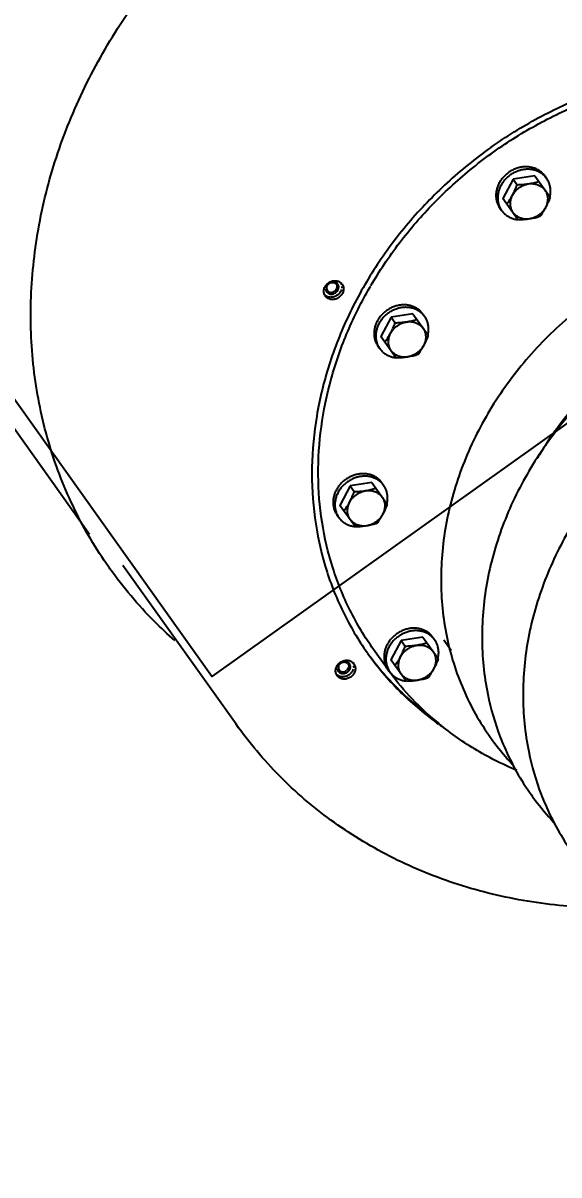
# Model space of a CAD drawing. Header units: feet. Extents: x 2321988 to 2329858, y 6722724 to 6730499.
# Drawn here: x 2326120.826 to 2326121.635, y 6726910.569 to 6726912.306 of the extents above; entities that cross this region are included whole.
import ezdxf

# ---------------------------------------------------------------- set-up
doc = ezdxf.new("R2010")
doc.units = ezdxf.units.FT
doc.header["$MEASUREMENT"] = 0
doc.header["$PDSIZE"] = 5
doc.layers.add('BESS Dimensions', color=3, linetype='Continuous')
doc.layers.add('C-BESS-EQUIPMENT', color=255, linetype='Continuous')
doc.styles.add('TG_DIMS', font='arial.ttf')
doc.dimstyles.new('TG-PROPOSED-ANNO', dxfattribs={"dimtxt": 0.1, "dimasz": 0.1, "dimexe": 0.05, "dimexo": 0.05, "dimgap": 0.02, "dimtad": 0, "dimtih": 1, "dimtoh": 1, "dimdsep": 46, "dimtxsty": 'TG_DIMS', "dimcen": 0, "dimclrd": 256, "dimclre": 256, "dimclrt": 256, "dimaunit": 1, "dimadec": 6, "dimazin": 2, "dimtfac": 1, "dimtofl": 0, "dimtmove": 1, "dimatfit": 3, "dimfxl": 1, "dimtolj": 1, "dimtzin": 0, "dimarcsym": 0})

# ---------------------------------------------------------------- blocks, each defined once
blk = doc.blocks.new('Midpoint Site Plan$0$141KV BREAKER')
at = {"linetype": 'Continuous'}
for p, q in [((-35.628, 39.314), (-31.308, 39.314)), ((-39.961, 39.146), (-36.431, 39.146)), ((-40.748, 36.33), (-40.803, 36.33)), ((-40.699, 36.334), (-40.306, 36.334)), ((-41.117, 36.185), (-40.638, 36.185)), ((-40.461, 35.831), (-40.638, 36.185)), ((-40.638, 35.476), (-40.461, 35.831)), ((-40.461, 35.831), (-40.586, 35.831)), ((-40.638, 35.476), (-41.117, 35.476)), ((-37.936, 35.46), (-37.991, 35.46)), ((-40.748, 35.331), (-40.803, 35.331)), ((-38.305, 35.315), (-37.826, 35.315)), ((-37.649, 34.96), (-37.826, 35.315)), ((-41.131, 35.201), (-40.906, 35.201)), ((-37.826, 34.606), (-37.649, 34.96)), ((-37.649, 34.96), (-37.774, 34.96)), ((-37.826, 34.606), (-38.305, 34.606)), ((-37.936, 34.461), (-37.991, 34.461)), ((-36.246, 32.938), (-35.768, 32.938)), ((-35.878, 33.083), (-35.933, 33.083)), ((-35.59, 32.583), (-35.768, 32.938)), ((-35.768, 32.229), (-35.59, 32.583)), ((-35.59, 32.583), (-35.715, 32.583)), ((-35.768, 32.229), (-36.246, 32.229)), ((-35.878, 32.084), (-35.933, 32.084)), ((-35.124, 29.836), (-35.179, 29.836)), ((-35.493, 29.691), (-35.014, 29.691)), ((-34.837, 29.336), (-35.014, 29.691)), ((-35.014, 28.982), (-34.837, 29.336)), ((-34.837, 29.336), (-34.961, 29.336)), ((-35.014, 28.982), (-35.493, 28.982)), ((-35.124, 28.836), (-35.179, 28.836))]:
    blk.add_line(p, q, dxfattribs=at)
for points, start_tangent, end_tangent in [([(-38.083, 39.17), (-37.583, 39.271), (-36.345, 39.373), (-36.31, 39.373)], (0.973414, 0.229053), (0.99999, -0.004545)), ([(-36.31, 39.373), (-35.108, 39.271), (-33.895, 38.967), (-32.732, 38.467), (-31.643, 37.781), (-30.649, 36.923), (-29.77, 35.911), (-29.026, 34.764), (-28.431, 33.507), (-27.997, 32.165), (-27.733, 30.765), (-27.644, 29.336)], (0.99999, -0.004545), (0, -1)), ([(-22.668, 29.336), (-22.741, 30.639), (-22.962, 31.919), (-23.325, 33.155), (-23.825, 34.325), (-24.453, 35.41), (-25.198, 36.391), (-26.048, 37.252), (-26.988, 37.977), (-28.002, 38.554), (-29.072, 38.974), (-30.18, 39.228), (-31.308, 39.314)], (0, 1), (-1, 0)), ([(-46.617, 35.538), (-46.441, 35.777), (-45.572, 36.765), (-44.59, 37.602), (-43.515, 38.268), (-42.37, 38.753), (-41.177, 39.048), (-39.961, 39.146)], (0.581018, 0.813891), (1, 0)), ([(-40.458, 37.024), (-40.43, 37.08), (-40.387, 37.122), (-40.334, 37.144), (-40.306, 37.147)], (0.300397, 0.953814), (1, 0)), ([(-40.38, 37.08), (-40.337, 37.122), (-40.285, 37.144)], (0.588179, 0.808731), (0.979973, 0.199128)), ([(-40.306, 37.147), (-40.281, 37.145)], (1, 0), (0.984693, -0.174295)), ([(-40.281, 37.145), (-40.277, 37.144), (-40.225, 37.122), (-40.182, 37.08)], (0.984693, -0.174295), (0.588179, -0.808731)), ([(-40.468, 36.96), (-40.458, 37.024)], (0, 1), (0.300397, 0.953814)), ([(-40.458, 36.896), (-40.468, 36.96)], (-0.300397, 0.953814), (0, 1)), ([(-40.306, 36.773), (-40.334, 36.776), (-40.387, 36.798), (-40.43, 36.84), (-40.458, 36.896)], (-1, 0), (-0.300397, 0.953814)), ([(-40.418, 36.96), (-40.409, 37.024), (-40.38, 37.08)], (0, 1), (0.588179, 0.808731)), ([(-40.38, 36.84), (-40.409, 36.896), (-40.418, 36.96)], (-0.588179, 0.808731), (0, 1)), ([(-40.203, 37.066), (-40.238, 37.08), (-40.275, 37.08), (-40.31, 37.066), (-40.338, 37.038), (-40.356, 37.001), (-40.363, 36.959)], (-0.832307, 0.554315), (0, -1)), ([(-40.363, 36.959), (-40.356, 36.917), (-40.338, 36.88), (-40.31, 36.853), (-40.275, 36.838), (-40.238, 36.838), (-40.203, 36.853)], (0, -1), (0.832307, 0.554315)), ([(-40.244, 37.057), (-40.263, 37.055), (-40.297, 37.036), (-40.321, 37.002), (-40.329, 36.959)], (-1, 0), (0, -1)), ([(-40.244, 36.861), (-40.263, 36.863), (-40.297, 36.882), (-40.321, 36.916), (-40.329, 36.959)], (-1, 0), (0, 1)), ([(-40.167, 37.002), (-40.191, 37.036), (-40.225, 37.055), (-40.244, 37.057)], (-0.384496, 0.923127), (-1, 0)), ([(-40.167, 36.916), (-40.191, 36.882), (-40.225, 36.863), (-40.244, 36.861)], (-0.384496, -0.923127), (-1, 0)), ([(-40.156, 37.001), (-40.175, 37.038), (-40.203, 37.066)], (-0.300397, 0.953814), (-0.832307, 0.554315)), ([(-40.203, 36.853), (-40.175, 36.88), (-40.156, 36.917)], (0.832307, 0.554315), (0.300397, 0.953814)), ([(-40.182, 37.08), (-40.153, 37.024)], (0.588179, -0.808731), (0.300397, -0.953814)), ([(-40.153, 36.896), (-40.182, 36.84)], (-0.300397, -0.953814), (-0.588179, -0.808731)), ([(-40.159, 36.959), (-40.167, 37.002)], (0, 1), (-0.384496, 0.923127)), ([(-40.159, 36.959), (-40.167, 36.916)], (0, -1), (-0.384496, -0.923127)), ([(-40.15, 36.959), (-40.156, 37.001)], (0, 1), (-0.300397, 0.953814)), ([(-40.156, 36.917), (-40.15, 36.959)], (0.300397, 0.953814), (0, 1)), ([(-40.153, 37.024), (-40.144, 36.96)], (0.300397, -0.953814), (0, -1)), ([(-40.144, 36.96), (-40.153, 36.896)], (0, -1), (-0.300397, -0.953814)), ([(-40.337, 36.798), (-40.38, 36.84)], (-0.832307, 0.554315), (-0.588179, 0.808731)), ([(-40.281, 36.775), (-40.285, 36.776), (-40.337, 36.798)], (-0.984693, 0.174295), (-0.832307, 0.554314)), ([(-40.281, 36.775), (-40.306, 36.773)], (-0.984693, -0.174295), (-1, 0)), ([(-40.182, 36.84), (-40.225, 36.798), (-40.277, 36.776), (-40.281, 36.775)], (-0.588179, -0.808731), (-0.984693, -0.174295)), ([(-43.588, 35.492), (-43.117, 35.756), (-42.336, 36.075), (-41.525, 36.269), (-40.889, 36.331)], (0.848805, 0.528707), (0.99935, 0.036059)), ([(-40.306, 36.46), (-41.184, 36.388), (-42.044, 36.172), (-42.185, 36.122)], (-1, 0), (-0.938077, -0.346428)), ([(-40.305, 36.46), (-41.134, 36.388), (-41.995, 36.172), (-42.073, 36.145)], (-0.999958, -0.009183), (-0.94216, -0.335163)), ([(-40.889, 36.321), (-40.925, 36.31), (-40.983, 36.285), (-41.038, 36.251), (-41.087, 36.208), (-41.108, 36.186)], (-0.974133, -0.225977), (-0.657932, -0.753077)), ([(-40.889, 36.331), (-40.803, 36.333)], (0.99935, 0.036059), (0.999804, 0.019818)), ([(-40.803, 36.33), (-40.865, 36.325), (-40.889, 36.321)], (-1, 0), (-0.974133, -0.225977)), ([(-40.803, 36.333), (-40.748, 36.334)], (0.999804, 0.019818), (0.999956, 0.009382)), ([(-40.803, 35.331), (-40.742, 35.336), (-40.682, 35.351), (-40.624, 35.376), (-40.569, 35.41), (-40.52, 35.453), (-40.476, 35.503), (-40.439, 35.56), (-40.41, 35.623), (-40.388, 35.69), (-40.375, 35.759), (-40.371, 35.831), (-40.375, 35.902), (-40.388, 35.971), (-40.41, 36.038), (-40.439, 36.101), (-40.476, 36.158), (-40.52, 36.208), (-40.569, 36.251), (-40.624, 36.285), (-40.682, 36.31), (-40.742, 36.325), (-40.803, 36.33)], (1, 0), (-1, 0)), ([(-40.748, 36.334), (-40.699, 36.334)], (0.999956, 0.009382), (1, 0)), ([(-40.748, 35.331), (-40.687, 35.336), (-40.626, 35.351), (-40.569, 35.376), (-40.514, 35.41), (-40.465, 35.453), (-40.421, 35.503), (-40.384, 35.56), (-40.355, 35.623), (-40.333, 35.69), (-40.32, 35.759), (-40.315, 35.831), (-40.32, 35.902), (-40.333, 35.971), (-40.355, 36.038), (-40.384, 36.101), (-40.421, 36.158), (-40.465, 36.208), (-40.514, 36.251), (-40.569, 36.285), (-40.626, 36.31), (-40.687, 36.325), (-40.748, 36.33)], (1, 0), (-1, 0)), ([(-40.281, 36.46), (-40.306, 36.46)], (-0.999989, 0.004623), (-1, 0)), ([(-40.306, 36.334), (-39.479, 36.269), (-38.668, 36.075), (-37.887, 35.756), (-37.151, 35.317), (-36.474, 34.766), (-35.868, 34.114), (-35.344, 33.373), (-34.927, 32.587)], (1, 0), (0.414321, -0.910131)), ([(-34.136, 29.336), (-34.199, 30.35), (-34.386, 31.343), (-34.694, 32.296), (-35.115, 33.188), (-35.643, 34.002), (-36.265, 34.72), (-36.97, 35.329), (-37.743, 35.816), (-38.567, 36.172), (-39.428, 36.388), (-40.281, 36.46)], (0, 1), (-0.999989, 0.004623)), ([(-41.294, 35.831), (-41.278, 35.877), (-41.261, 35.921), (-41.242, 35.964), (-41.221, 36.008), (-41.199, 36.051), (-41.174, 36.095), (-41.147, 36.139), (-41.117, 36.185)], (0.316228, 0.948683), (0.5547, 0.83205)), ([(-41.261, 35.831), (-41.257, 35.892), (-41.243, 35.951), (-41.22, 36.007), (-41.19, 36.057), (-41.152, 36.1), (-41.109, 36.136), (-41.061, 36.162), (-41.009, 36.177), (-40.956, 36.183), (-40.903, 36.177), (-40.852, 36.162), (-40.804, 36.136), (-40.76, 36.1), (-40.723, 36.057), (-40.692, 36.007), (-40.67, 35.951), (-40.656, 35.892), (-40.651, 35.831)], (0, 1), (0, -1)), ([(-40.763, 36.185), (-40.747, 36.139), (-40.729, 36.095), (-40.711, 36.051), (-40.69, 36.008), (-40.667, 35.964), (-40.642, 35.921), (-40.615, 35.877), (-40.586, 35.831)], (0.316228, -0.948683), (0.5547, -0.83205)), ([(-41.117, 35.476), (-41.147, 35.522), (-41.174, 35.566), (-41.199, 35.61), (-41.221, 35.653), (-41.242, 35.697), (-41.261, 35.74), (-41.278, 35.785), (-41.294, 35.831)], (-0.5547, 0.83205), (-0.316228, 0.948683)), ([(-40.651, 35.831), (-40.656, 35.769), (-40.67, 35.71), (-40.692, 35.654), (-40.723, 35.604), (-40.76, 35.561), (-40.804, 35.525), (-40.852, 35.5), (-40.903, 35.484), (-40.956, 35.478), (-41.009, 35.484), (-41.061, 35.5), (-41.109, 35.525), (-41.152, 35.561), (-41.19, 35.604), (-41.22, 35.654), (-41.243, 35.71), (-41.257, 35.769), (-41.261, 35.831)], (0, -1), (0, 1)), ([(-40.586, 35.831), (-40.615, 35.785), (-40.642, 35.74), (-40.667, 35.697), (-40.69, 35.653), (-40.711, 35.61), (-40.729, 35.566), (-40.747, 35.522), (-40.763, 35.476)], (-0.5547, -0.83205), (-0.316228, -0.948683)), ([(-44.203, 35.385), (-44.394, 35.43), (-45.383, 35.535)], (-0.968426, 0.249302), (-1, 0)), ([(-44.211, 35.534), (-44.746, 35.491)], (-0.999737, -0.02295), (-0.990658, -0.136373)), ([(-44.104, 35.535), (-44.211, 35.534)], (-1, 0), (-0.999737, -0.02295)), ([(-42.924, 35.385), (-43.115, 35.43), (-44.104, 35.535)], (-0.968426, 0.249302), (-1, 0)), ([(-42.932, 35.534), (-43.467, 35.491)], (-0.999737, -0.02295), (-0.990658, -0.136373)), ([(-42.825, 35.535), (-42.932, 35.534)], (-1, 0), (-0.999737, -0.02295)), ([(-42.825, 23.137), (-41.835, 23.242), (-40.879, 23.554), (-39.987, 24.064), (-39.192, 24.753), (-38.52, 25.599), (-37.995, 26.573), (-37.635, 27.642), (-37.452, 28.768), (-37.453, 29.914), (-37.637, 31.039), (-37.998, 32.106), (-38.523, 33.079), (-39.195, 33.923), (-39.989, 34.611), (-40.88, 35.119), (-41.836, 35.43), (-42.825, 35.535)], (1, 0), (-1, 0)), ([(-41.108, 35.476), (-41.087, 35.453), (-41.038, 35.41), (-40.983, 35.376), (-40.925, 35.351), (-40.865, 35.336), (-40.803, 35.331)], (0.657932, -0.753077), (1, 0)), ([(-37.991, 35.46), (-38.053, 35.455), (-38.113, 35.44), (-38.171, 35.415), (-38.225, 35.381), (-38.275, 35.338), (-38.296, 35.315)], (-1, 0), (-0.657932, -0.753077)), ([(-37.991, 34.461), (-37.93, 34.466), (-37.869, 34.481), (-37.812, 34.506), (-37.757, 34.54), (-37.708, 34.583), (-37.664, 34.633), (-37.627, 34.69), (-37.598, 34.753), (-37.576, 34.82), (-37.563, 34.889), (-37.559, 34.96), (-37.563, 35.032), (-37.576, 35.101), (-37.598, 35.168), (-37.627, 35.231), (-37.664, 35.288), (-37.708, 35.338), (-37.757, 35.381), (-37.812, 35.415), (-37.869, 35.44), (-37.93, 35.455), (-37.991, 35.46)], (1, 0), (-1, 0)), ([(-37.936, 34.461), (-37.875, 34.466), (-37.814, 34.481), (-37.756, 34.506), (-37.702, 34.54), (-37.653, 34.583), (-37.609, 34.633), (-37.572, 34.69), (-37.543, 34.753), (-37.521, 34.82), (-37.508, 34.889), (-37.503, 34.96), (-37.508, 35.032), (-37.521, 35.101), (-37.543, 35.168), (-37.572, 35.231), (-37.609, 35.288), (-37.653, 35.338), (-37.702, 35.381), (-37.756, 35.415), (-37.814, 35.44), (-37.875, 35.455), (-37.936, 35.46)], (1, 0), (-1, 0)), ([(-44.203, 23.287), (-43.437, 23.554), (-42.545, 24.064), (-41.75, 24.753), (-41.078, 25.599), (-40.553, 26.573), (-40.193, 27.642), (-40.011, 28.768), (-40.011, 29.914), (-40.195, 31.039), (-40.556, 32.106), (-41.082, 33.079), (-41.753, 33.923), (-42.548, 34.611), (-43.438, 35.119), (-44.203, 35.385)], (0.968426, 0.249301), (-0.968426, 0.249302)), ([(-42.924, 23.287), (-42.158, 23.554), (-41.266, 24.064), (-40.471, 24.753), (-39.799, 25.599), (-39.274, 26.573), (-38.914, 27.642), (-38.732, 28.768), (-38.732, 29.914), (-38.916, 31.039), (-39.277, 32.106), (-39.802, 33.079), (-40.474, 33.923), (-41.268, 34.611), (-42.159, 35.119), (-42.924, 35.385)], (0.968426, 0.249301), (-0.968426, 0.249302)), ([(-38.482, 34.96), (-38.466, 35.006), (-38.449, 35.051), (-38.43, 35.094), (-38.409, 35.138), (-38.386, 35.181), (-38.362, 35.225), (-38.335, 35.269), (-38.305, 35.315)], (0.316228, 0.948683), (0.5547, 0.83205)), ([(-38.449, 34.96), (-38.445, 35.022), (-38.431, 35.081), (-38.408, 35.137), (-38.378, 35.187), (-38.34, 35.23), (-38.297, 35.266), (-38.248, 35.291), (-38.197, 35.307), (-38.144, 35.313), (-38.091, 35.307), (-38.04, 35.291), (-37.992, 35.266), (-37.948, 35.23), (-37.91, 35.187), (-37.88, 35.137), (-37.857, 35.081), (-37.844, 35.022), (-37.839, 34.96)], (0, 1), (0, -1)), ([(-37.951, 35.315), (-37.935, 35.269), (-37.917, 35.225), (-37.899, 35.181), (-37.878, 35.138), (-37.855, 35.094), (-37.83, 35.051), (-37.803, 35.006), (-37.774, 34.96)], (0.316228, -0.948683), (0.5547, -0.83205)), ([(-38.305, 34.606), (-38.335, 34.652), (-38.362, 34.696), (-38.387, 34.74), (-38.409, 34.783), (-38.43, 34.827), (-38.449, 34.87), (-38.466, 34.914), (-38.482, 34.96)], (-0.5547, 0.83205), (-0.316228, 0.948683)), ([(-37.839, 34.96), (-37.844, 34.899), (-37.857, 34.84), (-37.88, 34.784), (-37.91, 34.734), (-37.948, 34.691), (-37.992, 34.655), (-38.04, 34.629), (-38.091, 34.614), (-38.144, 34.608), (-38.197, 34.614), (-38.248, 34.629), (-38.297, 34.655), (-38.34, 34.691), (-38.378, 34.734), (-38.408, 34.784), (-38.431, 34.84), (-38.445, 34.899), (-38.449, 34.96)], (0, -1), (0, 1)), ([(-37.774, 34.96), (-37.803, 34.914), (-37.83, 34.87), (-37.855, 34.827), (-37.878, 34.783), (-37.899, 34.74), (-37.917, 34.696), (-37.935, 34.652), (-37.951, 34.606)], (-0.5547, -0.83205), (-0.316228, -0.948683)), ([(-38.296, 34.605), (-38.275, 34.583), (-38.225, 34.54), (-38.171, 34.506), (-38.113, 34.481), (-38.053, 34.466), (-37.991, 34.461)], (0.657932, -0.753077), (1, 0)), ([(-34.75, 33.148), (-34.74, 33.212)], (0, 1), (0.300397, 0.953814)), ([(-34.74, 33.084), (-34.75, 33.148)], (-0.300397, 0.953814), (0, 1)), ([(-34.74, 33.212), (-34.712, 33.268), (-34.669, 33.31), (-34.616, 33.332), (-34.588, 33.335)], (0.300397, 0.953814), (1, 0)), ([(-34.7, 33.148), (-34.691, 33.212), (-34.663, 33.268)], (0, 1), (0.588179, 0.808731)), ([(-34.663, 33.028), (-34.691, 33.084), (-34.7, 33.148)], (-0.588179, 0.808731), (0, 1)), ([(-34.663, 33.268), (-34.62, 33.31), (-34.567, 33.332)], (0.588179, 0.808731), (0.979973, 0.199128)), ([(-34.486, 33.254), (-34.521, 33.269), (-34.558, 33.269), (-34.593, 33.254), (-34.621, 33.227), (-34.639, 33.19), (-34.646, 33.148)], (-0.832307, 0.554315), (0, -1)), ([(-34.646, 33.148), (-34.639, 33.106), (-34.621, 33.069), (-34.593, 33.041), (-34.558, 33.027), (-34.521, 33.027), (-34.486, 33.041)], (0, -1), (0.832307, 0.554315)), ([(-34.527, 33.246), (-34.546, 33.244), (-34.58, 33.225), (-34.604, 33.19), (-34.612, 33.148)], (-1, 0), (0, -1)), ([(-34.527, 33.049), (-34.546, 33.052), (-34.58, 33.071), (-34.604, 33.105), (-34.612, 33.148)], (-1, 0), (0, 1)), ([(-34.588, 33.335), (-34.563, 33.333)], (1, 0), (0.984693, -0.174295)), ([(-34.563, 33.333), (-34.56, 33.332), (-34.507, 33.31), (-34.464, 33.268)], (0.984693, -0.174295), (0.588179, -0.808731)), ([(-34.45, 33.19), (-34.474, 33.225), (-34.508, 33.244), (-34.527, 33.246)], (-0.384496, 0.923127), (-1, 0)), ([(-34.439, 33.19), (-34.458, 33.227), (-34.486, 33.254)], (-0.300397, 0.953814), (-0.832307, 0.554315)), ([(-34.464, 33.268), (-34.436, 33.212)], (0.588179, -0.808731), (0.300397, -0.953814)), ([(-34.442, 33.148), (-34.45, 33.19)], (0, 1), (-0.384496, 0.923127)), ([(-34.442, 33.148), (-34.45, 33.105)], (0, -1), (-0.384496, -0.923127)), ([(-34.433, 33.148), (-34.439, 33.19)], (0, 1), (-0.300397, 0.953814)), ([(-34.439, 33.106), (-34.433, 33.148)], (0.300397, 0.953814), (0, 1)), ([(-34.436, 33.212), (-34.426, 33.148)], (0.300397, -0.953814), (0, -1)), ([(-34.426, 33.148), (-34.436, 33.084)], (0, -1), (-0.300397, -0.953814)), ([(-36.423, 32.583), (-36.407, 32.629), (-36.39, 32.674), (-36.371, 32.717), (-36.351, 32.761), (-36.328, 32.804), (-36.303, 32.848), (-36.276, 32.892), (-36.246, 32.938)], (0.316228, 0.948683), (0.5547, 0.83205)), ([(-36.391, 32.583), (-36.386, 32.645), (-36.372, 32.704), (-36.35, 32.76), (-36.319, 32.81), (-36.282, 32.853), (-36.238, 32.889), (-36.19, 32.914), (-36.139, 32.93), (-36.086, 32.936), (-36.033, 32.93), (-35.981, 32.914), (-35.933, 32.889), (-35.889, 32.853), (-35.852, 32.81), (-35.821, 32.76), (-35.799, 32.704), (-35.785, 32.645), (-35.781, 32.583)], (0, 1), (0, -1)), ([(-35.933, 33.083), (-35.994, 33.078), (-36.055, 33.063), (-36.113, 33.038), (-36.167, 33.004), (-36.216, 32.961), (-36.238, 32.938)], (-1, 0), (-0.657932, -0.753077)), ([(-35.933, 32.084), (-35.871, 32.089), (-35.811, 32.104), (-35.753, 32.129), (-35.699, 32.163), (-35.649, 32.206), (-35.606, 32.256), (-35.569, 32.313), (-35.539, 32.376), (-35.518, 32.443), (-35.504, 32.512), (-35.5, 32.583), (-35.504, 32.655), (-35.518, 32.724), (-35.539, 32.791), (-35.569, 32.854), (-35.606, 32.911), (-35.649, 32.961), (-35.699, 33.004), (-35.753, 33.038), (-35.811, 33.063), (-35.871, 33.078), (-35.933, 33.083)], (1, 0), (-1, 0)), ([(-35.892, 32.938), (-35.876, 32.892), (-35.859, 32.847), (-35.84, 32.804), (-35.819, 32.761), (-35.797, 32.717), (-35.772, 32.674), (-35.745, 32.629), (-35.715, 32.583)], (0.316228, -0.948683), (0.5547, -0.83205)), ([(-35.878, 32.084), (-35.816, 32.089), (-35.756, 32.104), (-35.698, 32.129), (-35.644, 32.163), (-35.594, 32.206), (-35.551, 32.256), (-35.514, 32.313), (-35.484, 32.376), (-35.462, 32.443), (-35.449, 32.512), (-35.445, 32.583), (-35.449, 32.655), (-35.462, 32.724), (-35.484, 32.791), (-35.514, 32.854), (-35.551, 32.911), (-35.594, 32.961), (-35.644, 33.004), (-35.698, 33.038), (-35.756, 33.063), (-35.816, 33.078), (-35.878, 33.083)], (1, 0), (-1, 0)), ([(-34.588, 32.961), (-34.616, 32.964), (-34.669, 32.986), (-34.712, 33.028), (-34.74, 33.084)], (-1, 0), (-0.300397, 0.953814)), ([(-34.62, 32.986), (-34.663, 33.028)], (-0.832307, 0.554315), (-0.588179, 0.808731)), ([(-34.563, 32.963), (-34.567, 32.964), (-34.62, 32.986)], (-0.984693, 0.174295), (-0.832307, 0.554314)), ([(-34.563, 32.963), (-34.588, 32.961)], (-0.984693, -0.174295), (-1, 0)), ([(-34.464, 33.028), (-34.507, 32.986), (-34.56, 32.964), (-34.563, 32.963)], (-0.588179, -0.808731), (-0.984693, -0.174295)), ([(-34.45, 33.105), (-34.474, 33.071), (-34.508, 33.052), (-34.527, 33.049)], (-0.384496, -0.923127), (-1, 0)), ([(-34.486, 33.041), (-34.458, 33.069), (-34.439, 33.106)], (0.832307, 0.554315), (0.300397, 0.953814)), ([(-34.436, 33.084), (-34.464, 33.028)], (-0.300397, -0.953814), (-0.588179, -0.808731)), ([(-36.246, 32.229), (-36.276, 32.275), (-36.303, 32.319), (-36.328, 32.363), (-36.351, 32.406), (-36.371, 32.45), (-36.39, 32.493), (-36.407, 32.537), (-36.423, 32.583)], (-0.5547, 0.83205), (-0.316228, 0.948683)), ([(-35.781, 32.583), (-35.785, 32.522), (-35.799, 32.463), (-35.821, 32.407), (-35.852, 32.357), (-35.889, 32.314), (-35.933, 32.278), (-35.981, 32.252), (-36.033, 32.237), (-36.086, 32.231), (-36.139, 32.237), (-36.19, 32.252), (-36.238, 32.278), (-36.282, 32.314), (-36.319, 32.357), (-36.35, 32.407), (-36.372, 32.463), (-36.386, 32.522), (-36.391, 32.583)], (0, -1), (0, 1)), ([(-35.715, 32.583), (-35.745, 32.537), (-35.772, 32.493), (-35.797, 32.45), (-35.819, 32.406), (-35.84, 32.363), (-35.859, 32.319), (-35.876, 32.275), (-35.892, 32.229)], (-0.5547, -0.83205), (-0.316228, -0.948683)), ([(-34.927, 32.587), (-34.913, 32.556)], (0.414321, -0.910131), (0.410111, -0.912035)), ([(-34.913, 32.556), (-34.582, 31.679), (-34.359, 30.759), (-34.246, 29.812), (-34.246, 28.856), (-34.36, 27.91), (-34.584, 26.99), (-34.914, 26.113)], (0.410111, -0.912035), (-0.410545, -0.91184)), ([(-36.238, 32.228), (-36.216, 32.206), (-36.167, 32.163), (-36.113, 32.129), (-36.055, 32.104), (-35.994, 32.089), (-35.933, 32.084)], (0.657932, -0.753077), (1, 0)), ([(-39.204, 26.762), (-39.171, 26.836), (-38.845, 27.803), (-38.68, 28.823), (-38.681, 29.859), (-38.847, 30.878), (-39.174, 31.843), (-39.206, 31.916)], (0.410145, 0.91202), (-0.410978, 0.911645)), ([(-35.179, 29.836), (-35.241, 29.831), (-35.301, 29.816), (-35.359, 29.791), (-35.413, 29.757), (-35.463, 29.714), (-35.484, 29.691)], (-1, 0), (-0.657932, -0.753077)), ([(-35.179, 28.836), (-35.118, 28.842), (-35.057, 28.857), (-35, 28.882), (-34.945, 28.916), (-34.896, 28.959), (-34.852, 29.009), (-34.815, 29.066), (-34.786, 29.129), (-34.764, 29.196), (-34.751, 29.265), (-34.746, 29.336), (-34.751, 29.407), (-34.764, 29.477), (-34.786, 29.544), (-34.815, 29.607), (-34.852, 29.664), (-34.896, 29.714), (-34.945, 29.757), (-35, 29.791), (-35.057, 29.816), (-35.118, 29.831), (-35.179, 29.836)], (1, 0), (-1, 0)), ([(-35.124, 28.836), (-35.063, 28.842), (-35.002, 28.857), (-34.944, 28.882), (-34.89, 28.916), (-34.841, 28.959), (-34.797, 29.009), (-34.76, 29.066), (-34.73, 29.129), (-34.709, 29.196), (-34.696, 29.265), (-34.691, 29.336), (-34.696, 29.407), (-34.709, 29.477), (-34.73, 29.544), (-34.76, 29.607), (-34.797, 29.664), (-34.841, 29.714), (-34.89, 29.757), (-34.944, 29.791), (-35.002, 29.816), (-35.063, 29.831), (-35.124, 29.836)], (1, 0), (-1, 0)), ([(-35.67, 29.336), (-35.654, 29.382), (-35.637, 29.427), (-35.618, 29.47), (-35.597, 29.513), (-35.574, 29.557), (-35.55, 29.6), (-35.523, 29.645), (-35.493, 29.691)], (0.316228, 0.948683), (0.5547, 0.83205)), ([(-35.637, 29.336), (-35.633, 29.398), (-35.619, 29.457), (-35.596, 29.512), (-35.566, 29.563), (-35.528, 29.606), (-35.485, 29.641), (-35.436, 29.667), (-35.385, 29.683), (-35.332, 29.689), (-35.279, 29.683), (-35.228, 29.667), (-35.18, 29.641), (-35.136, 29.606), (-35.098, 29.563), (-35.068, 29.512), (-35.045, 29.457), (-35.032, 29.398), (-35.027, 29.336)], (0, 1), (0, -1)), ([(-35.139, 29.691), (-35.122, 29.645), (-35.105, 29.6), (-35.087, 29.557), (-35.066, 29.513), (-35.043, 29.47), (-35.018, 29.426), (-34.991, 29.382), (-34.961, 29.336)], (0.316228, -0.948683), (0.5547, -0.83205)), ([(-34.136, 29.336), (-34.199, 28.323), (-34.386, 27.329), (-34.694, 26.377), (-35.115, 25.485), (-35.643, 24.671), (-36.265, 23.952), (-36.97, 23.343), (-37.743, 22.856), (-38.567, 22.501), (-39.428, 22.285), (-40.281, 22.212)], (0, -1), (-0.999989, -0.004623)), ([(-35.493, 28.982), (-35.523, 29.028), (-35.55, 29.072), (-35.574, 29.116), (-35.597, 29.159), (-35.618, 29.203), (-35.637, 29.246), (-35.654, 29.29), (-35.67, 29.336)], (-0.5547, 0.83205), (-0.316228, 0.948683)), ([(-35.027, 29.336), (-35.032, 29.275), (-35.045, 29.216), (-35.068, 29.16), (-35.098, 29.11), (-35.136, 29.067), (-35.18, 29.031), (-35.228, 29.005), (-35.279, 28.989), (-35.332, 28.984), (-35.385, 28.989), (-35.436, 29.005), (-35.485, 29.031), (-35.528, 29.067), (-35.566, 29.11), (-35.596, 29.16), (-35.619, 29.216), (-35.633, 29.275), (-35.637, 29.336)], (0, -1), (0, 1)), ([(-34.961, 29.336), (-34.991, 29.29), (-35.018, 29.246), (-35.043, 29.203), (-35.066, 29.159), (-35.087, 29.116), (-35.105, 29.072), (-35.122, 29.028), (-35.139, 28.982)], (-0.5547, -0.83205), (-0.316228, -0.948683)), ([(-35.484, 28.981), (-35.463, 28.959), (-35.413, 28.916), (-35.359, 28.882), (-35.301, 28.857), (-35.241, 28.842), (-35.179, 28.836)], (0.657932, -0.753077), (1, 0))]:
    blk.add_spline(points, degree=3, dxfattribs=dict(at, start_tangent=start_tangent, end_tangent=end_tangent))
blk = doc.blocks.new('*D109')
at = {"layer": 'BESS Dimensions', "lineweight": -2, "transparency": 16777216}
for p, q in [((2326125.1693, 6727002.8662), (2326110.2842, 6727023.7584)), ((2326105.0412, 6727013.8836), (2326040.7778, 6726968.0974)), ((2325956.6732, 6726908.1749), (2326020.9365, 6726953.961)), ((2325960.5127, 6726885.5523), (2325945.6276, 6726906.4444))]:
    blk.add_line(p, q, dxfattribs=at)
at = {"layer": 'BESS Dimensions', "transparency": 16777216}
for points in [[(2326104.0741, 6727015.241), (2326106.0083, 6727012.5262), (2326113.1855, 6727019.6862)], [(2325955.7061, 6726909.5323), (2325957.6403, 6726906.8175), (2325948.5289, 6726902.3723)]]:
    blk.add_solid(points, dxfattribs=at)
at = {"layer": 'Defpoints', "color": 0, "transparency": 16777216}
for p in [(2326128.0706, 6726998.7941), (2325948.5289, 6726902.3723), (2325963.414, 6726881.4801)]:
    blk.add_point(p, dxfattribs=at)
at = {"layer": 'BESS Dimensions', "transparency": 16777216, "insert": (2326030.8572, 6726961.0292), "char_height": 10, "attachment_point": 5, "style": 'TG_DIMS'}
blk.add_mtext("\\A1;202.17'", dxfattribs=at)

msp = doc.modelspace()

# ---------------------------------------------------------------- linework, layer by layer
at = {"layer": 'C-BESS-EQUIPMENT'}
msp.add_lwpolyline([(2326117.3394, 6726916.6146), (2326122.6332, 6726920.3863), (2326126.4049, 6726915.0925), (2326121.1111, 6726911.3208)], close=True, dxfattribs=at)

# ---------------------------------------------------------------- block references
at = {"layer": 'C-BESS-EQUIPMENT', "xscale": 0.08333333333333331, "yscale": 0.08333333333333331, "zscale": 0.08333333333333331, "rotation": 125.4687976106775}
msp.add_blockref('Midpoint Site Plan$0$141KV BREAKER', (2326121.8721, 6726915.8536), dxfattribs=at)

# ---------------------------------------------------------------- dimensions: what is measured, and where the dimension line sits
at = {"layer": 'BESS Dimensions'}
dim = msp.add_aligned_dim(p1=(2326128.0706, 6726998.7941), p2=(2325963.414, 6726881.4801), distance=-25.6525, dimstyle='TG-PROPOSED-ANNO', override={"dimscale": 50, "dimpost": "'"}, dxfattribs=at)
dim.commit()
dim.dimension.update_dxf_attribs({"geometry": '*D109', "text_midpoint": (2326030.8572, 6726961.0292)})

doc.saveas('drawing.dxf')
